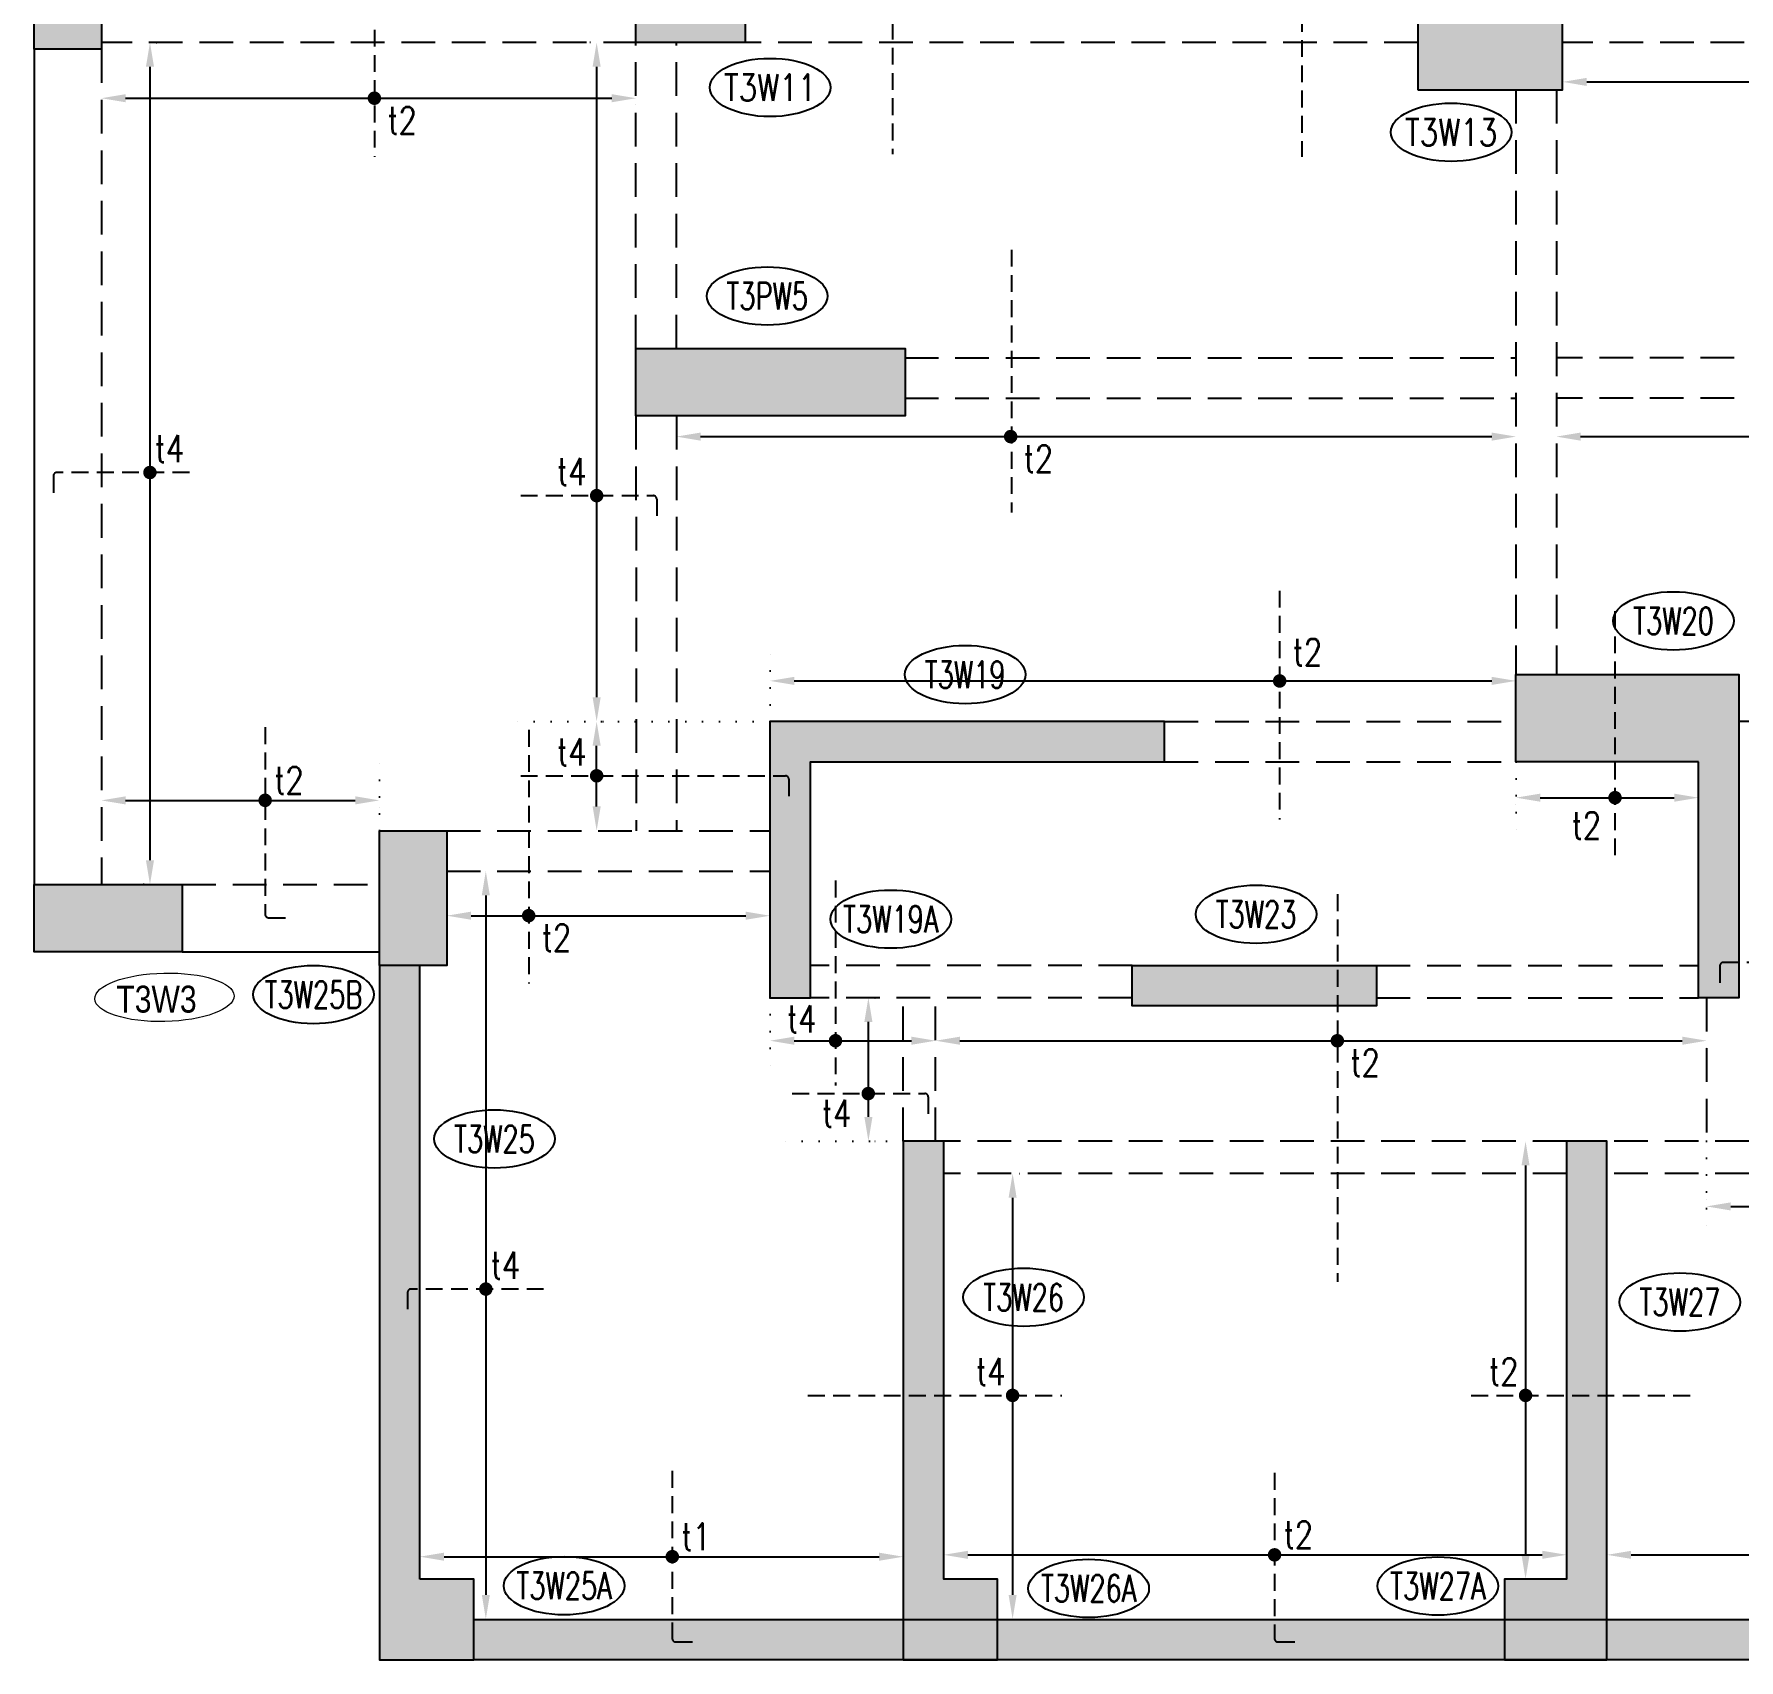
# Model space of a CAD drawing. Header units: millimetres. Extents: x 3096197 to 3311540, y 922944 to 989976.
# Drawn here: x 3110876 to 3123536, y 960482 to 972550 of the extents above; entities that cross this region are included whole.
import ezdxf
from ezdxf.enums import TextEntityAlignment as Align

# ---------------------------------------------------------------- set-up
doc = ezdxf.new("R2010")
doc.units = ezdxf.units.MM
doc.header["$LTSCALE"] = 100
doc.header["$MEASUREMENT"] = 0
doc.linetypes.add('DOT', pattern=[0.25, 0, -0.25])
doc.linetypes.add('HIDDEN', pattern=[0.375, 0.25, -0.125])
doc.layers.add('A-WALL-IDEN', color=211, linetype='Continuous', lineweight=15)
doc.layers.add('RET. WALL HATCH', color=40, linetype='Continuous', lineweight=15)
for name, color, linetype in [('bar text', 3, 'Continuous'), ('BEAM', 3, 'Continuous'), ('COL', 6, 'Continuous'), ('col solid', 20, 'Continuous'), ('COL-NO TOWR-T3', 8, 'Continuous'), ('DONUT', 9, 'Continuous'), ('DOTED LINE', 7, 'Continuous'), ('POD BEAM', 3, 'Continuous'), ('PODIUM COL', 6, 'Continuous'), ('PODIUM COL SOLID', 20, 'Continuous'), ('REINF-RENGE', 9, 'Continuous'), ('RET. WALL', 6, 'Continuous'), ('TOP REINF.-Y DIR', 1, 'HIDDEN')]:
    doc.layers.add(name, color=color, linetype=linetype)
doc.styles.add('ARIAL', font='arial.ttf', dxfattribs={"width": 0.8})
doc.styles.add('romance', font='romans.shx')
doc.styles.add('ROMANS', font='romans.shx', dxfattribs={"width": 0.8})
doc.styles.add('RS', font='romans.shx', dxfattribs={"width": 0.8})
doc.dimstyles.new('100T', dxfattribs={"dimtxt": 200, "dimasz": 180, "dimexe": 50, "dimexo": 50, "dimgap": 75, "dimtad": 1, "dimdec": 0, "dimzin": 0, "dimdsep": 46, "dimtxsty": 'romance', "dimcen": 0.09, "dimdle": 150, "dimclrd": 11, "dimclre": 11, "dimclrt": 2, "dimadec": 0, "dimazin": 0, "dimtfac": 1, "dimtdec": 0, "dimtofl": 0, "dimtmove": 0, "dimatfit": 3, "dimfxl": 1, "dimtolj": 1, "dimtzin": 0, "dimarcsym": 0})

# ---------------------------------------------------------------- blocks, each defined once
blk = doc.blocks.new('T3 TUMMY BASE')
at = {"layer": 'col solid'}
h = blk.add_hatch(color=8, dxfattribs=at)
h.dxf.hatch_style = 1
h.paths.add_polyline_path([(3116156, 972487), (3115346, 972487), (3115346, 974812), (3115846, 974812), (3115846, 972987), (3116156, 972987)])
h = blk.add_hatch(color=8, dxfattribs=at)
h.dxf.hatch_style = 1
h.paths.add_polyline_path([(3121151, 972137), (3122226, 972137), (3122226, 974212), (3121726, 974212), (3121726, 972787), (3121151, 972787)])
h = blk.add_hatch(color=8, dxfattribs=at)
h.dxf.hatch_style = 1
h.paths.add_polyline_path([(3110876, 973437), (3111376, 973437), (3111376, 972437), (3110876, 972437)])
h = blk.add_hatch(color=8, dxfattribs=at)
h.dxf.hatch_style = 1
h.paths.add_polyline_path([(3123236, 967147), (3121881, 967147), (3121881, 967797), (3123536, 967797), (3123536, 965397), (3123236, 965397)])
h = blk.add_hatch(color=8, dxfattribs=at)
h.dxf.hatch_style = 1
h.paths.add_polyline_path([(3119271, 967447), (3116341, 967447), (3116341, 965397), (3116641, 965397), (3116641, 967147), (3119271, 967147)])
h = blk.add_hatch(color=8, dxfattribs=at)
h.dxf.hatch_style = 1
h.paths.add_polyline_path([(3113941, 966637), (3113941, 965637), (3113441, 965637), (3113441, 966637)])
h = blk.add_hatch(color=8, dxfattribs=at)
h.dxf.hatch_style = 1
h.paths.add_polyline_path([(3111977, 965737), (3110876, 965737), (3110876, 966237), (3111977, 966237)])
h = blk.add_hatch(color=8, dxfattribs=at)
h.dxf.hatch_style = 1
h.paths.add_polyline_path([(3113741, 961082), (3113741, 965637), (3113441, 965637), (3113441, 960482), (3114141, 960482), (3114141, 961082)])
h = blk.add_hatch(color=8, dxfattribs=at)
h.dxf.hatch_style = 1
h.paths.add_polyline_path([(3120846, 965637), (3120846, 965337), (3119031, 965337), (3119031, 965637)])
h = blk.add_hatch(color=8, dxfattribs=at)
h.dxf.hatch_style = 1
h.paths.add_polyline_path([(3117631, 964332), (3117331, 964332), (3117331, 960482), (3118031, 960482), (3118031, 961082), (3117631, 961082)])
h = blk.add_hatch(color=8, dxfattribs=at)
h.dxf.hatch_style = 1
h.paths.add_polyline_path([(3122256, 964332), (3122256, 961082), (3121796, 961082), (3121796, 960482), (3122556, 960482), (3122556, 964332)])
at = {"layer": 'PODIUM COL SOLID'}
h = blk.add_hatch(color=8, dxfattribs=at)
h.dxf.hatch_style = 1
h.paths.add_polyline_path([(3115346, 970216), (3117346, 970216), (3117346, 969716), (3115346, 969716)])
at = {"layer": 'RET. WALL HATCH'}
h = blk.add_hatch(color=8, dxfattribs=at)
h.dxf.hatch_style = 1
h.paths.add_polyline_path([(3114141, 960482), (3148721, 960482), (3148721, 960782), (3133156, 960782), (3133156, 961087), (3129706, 961087), (3129706, 960782), (3114141, 960782)])
at = {"layer": 'BEAM', "color": 8, "linetype": 'HIDDEN', "ltscale": 10}
for p, q in [((3121151, 972487, 0), (3116156, 972487, 0)), ((3127326, 972487), (3122226, 972487, 0)), ((3124251, 970147), (3122181, 970147, 0)), ((3124251, 969847), (3122181, 969847, 0)), ((3119271, 967447, 0), (3121881, 967447, 0)), ((3128926, 967447), (3123536, 967447, 0)), ((3119271, 967147, 0), (3121881, 967147, 0)), ((3119031, 965637, 0), (3116641, 965637, 0)), ((3120846, 965637, 0), (3123236, 965637, 0)), ((3119031, 965397, 0), (3116641, 965397, 0)), ((3117331, 964332, 0), (3117331, 965397, 0)), ((3117571, 964332, 0), (3117571, 965397, 0)), ((3120846, 965397, 0), (3123236, 965397, 0)), ((3123296, 965397, 0), (3123296, 964332, 0)), ((3122256, 964332, 0), (3117631, 964332)), ((3125486, 964332, 0), (3122556, 964332)), ((3122256, 964092, 0), (3117631, 964092, 0)), ((3125486, 964092, 0), (3122556, 964092, 0))]:
    blk.add_line(p, q, dxfattribs=at)
at = {"layer": 'COL', "color": 8}
for points in [[(3116156, 972487), (3115346, 972487), (3115346, 974812), (3115846, 974812), (3115846, 972987), (3116156, 972987)], [(3121151, 972137), (3122226, 972137), (3122226, 974212), (3121726, 974212), (3121726, 972787), (3121151, 972787)], [(3110876, 973437), (3111376, 973437), (3111376, 972437), (3110876, 972437)], [(3123236, 967147), (3121881, 967147), (3121881, 967797), (3123536, 967797), (3123536, 965397), (3123236, 965397)], [(3119271, 967447), (3116341, 967447), (3116341, 965397), (3116641, 965397), (3116641, 967147), (3119271, 967147)], [(3113941, 966637), (3113941, 965637), (3113441, 965637), (3113441, 966637)], [(3111977, 965737), (3110876, 965737), (3110876, 966237), (3111977, 966237)], [(3113741, 961082), (3113741, 965637), (3113441, 965637), (3113441, 960482), (3114141, 960482), (3114141, 961082)], [(3120846, 965637), (3120846, 965337), (3119031, 965337), (3119031, 965637)], [(3117631, 964332), (3117331, 964332), (3117331, 960482), (3118031, 960482), (3118031, 961082), (3117631, 961082)]]:
    blk.add_lwpolyline(points, close=True, dxfattribs=at)
blk.add_lwpolyline([(3122256, 964332), (3122256, 961082), (3121796, 961082), (3121796, 960482), (3122556, 960482), (3122556, 964332), (3122256, 964332)], dxfattribs=at)
at = {"layer": 'POD BEAM', "color": 8}
for p, q in [((3110876, 972437), (3110876, 966237)), ((3111977, 965737), (3113444, 965737))]:
    blk.add_line(p, q, dxfattribs=at)
at = {"layer": 'POD BEAM', "color": 8, "linetype": 'HIDDEN', "ltscale": 10}
for p, q in [((3111376, 972437), (3111376, 966237)), ((3115354, 972488), (3111378, 972488)), ((3115346, 970216), (3115346, 972488)), ((3115646, 970216), (3115646, 972488)), ((3121881, 972137, 0), (3121881, 967795, 0)), ((3122181, 972137, 0), (3122181, 967795, 0)), ((3117342, 970147, 0), (3121881, 970147, 0)), ((3117342, 969847, 0), (3121881, 969847, 0)), ((3115346, 969716), (3115347, 966637, 0)), ((3115646, 969716), (3115647, 966637, 0)), ((3113941, 966637), (3116341, 966637)), ((3113941, 966337), (3116341, 966337)), ((3111977, 966237), (3113444, 966237))]:
    blk.add_line(p, q, dxfattribs=at)
at = {"layer": 'PODIUM COL', "color": 8}
blk.add_lwpolyline([(3115346, 970216), (3117346, 970216), (3117346, 969716), (3115346, 969716)], close=True, dxfattribs=at)
at = {"layer": 'RET. WALL', "color": 8}
blk.add_lwpolyline([(3114141, 960782), (3129706, 960782), (3129706, 961087), (3133156, 961087), (3133156, 960782), (3148721, 960782), (3148721, 960482), (3114141, 960482)], dxfattribs=at)
blk = doc.blocks.new('*D2673')
at = {"layer": 'Defpoints', "color": 0, "ltscale": 15, "transparency": 16777216}
for p in [(3111376, 972074), (3115346, 972074), (3115346, 972074)]:
    blk.add_point(p, dxfattribs=at)
at = {"layer": 'REINF-RENGE', "color": 9, "lineweight": -2, "ltscale": 15, "transparency": 16777216}
for p, q in [((3111556, 972074), (3115166, 972074)), ((3111376, 972024), (3111376, 972024)), ((3115346, 972024), (3115346, 972024))]:
    blk.add_line(p, q, dxfattribs=at)
at = {"layer": 'REINF-RENGE', "color": 9, "ltscale": 15, "transparency": 16777216}
for points in [[(3111556, 972104), (3111556, 972044), (3111376, 972074)], [(3115166, 972104), (3115166, 972044), (3115346, 972074)]]:
    blk.add_solid(points, dxfattribs=at)
blk = doc.blocks.new('*D2674')
at = {"layer": 'Defpoints', "color": 0, "ltscale": 15, "transparency": 16777216}
for p in [(3115646, 969562), (3121881, 969562), (3121881, 969562)]:
    blk.add_point(p, dxfattribs=at)
at = {"layer": 'REINF-RENGE', "color": 9, "lineweight": -2, "ltscale": 15, "transparency": 16777216}
for p, q in [((3115646, 969612), (3115646, 969612)), ((3115826, 969562), (3121701, 969562)), ((3121881, 969512), (3121881, 969512))]:
    blk.add_line(p, q, dxfattribs=at)
at = {"layer": 'REINF-RENGE', "color": 9, "ltscale": 15, "transparency": 16777216}
for points in [[(3115826, 969592), (3115826, 969532), (3115646, 969562)], [(3121701, 969592), (3121701, 969532), (3121881, 969562)]]:
    blk.add_solid(points, dxfattribs=at)
blk = doc.blocks.new('*D2675')
at = {"layer": 'Defpoints', "color": 0, "ltscale": 15, "transparency": 16777216}
for p in [(3122227, 972195), (3127326, 972195), (3127326, 972195)]:
    blk.add_point(p, dxfattribs=at)
at = {"layer": 'REINF-RENGE', "color": 9, "lineweight": -2, "ltscale": 15, "transparency": 16777216}
for p, q in [((3122407, 972195), (3127146, 972195)), ((3127326, 972145), (3127326, 972145))]:
    blk.add_line(p, q, dxfattribs=at)
at = {"layer": 'REINF-RENGE', "color": 9, "ltscale": 15, "transparency": 16777216}
for points in [[(3122407, 972225), (3122407, 972165), (3122227, 972195)], [(3127146, 972225), (3127146, 972165), (3127326, 972195)]]:
    blk.add_solid(points, dxfattribs=at)
blk = doc.blocks.new('*D2676')
at = {"layer": 'Defpoints', "color": 0, "ltscale": 15, "transparency": 16777216}
for p in [(3122181, 969562), (3127326, 969562), (3127326, 969562)]:
    blk.add_point(p, dxfattribs=at)
at = {"layer": 'REINF-RENGE', "color": 9, "lineweight": -2, "ltscale": 15, "transparency": 16777216}
blk.add_line((3122361, 969562), (3127146, 969562), dxfattribs=at)
at = {"layer": 'REINF-RENGE', "color": 9, "ltscale": 15, "transparency": 16777216}
for points in [[(3122361, 969592), (3122361, 969532), (3122181, 969562)], [(3127146, 969592), (3127146, 969532), (3127326, 969562)]]:
    blk.add_solid(points, dxfattribs=at)
blk = doc.blocks.new('*D2679')
at = {"layer": 'Defpoints', "color": 0, "ltscale": 15, "transparency": 16777216}
for p in [(3111733, 972488, 0), (3111737, 966237), (3111743, 966237, 0)]:
    blk.add_point(p, dxfattribs=at)
at = {"layer": 'REINF-RENGE', "color": 9, "lineweight": -2, "ltscale": 15, "transparency": 16777216}
for p, q in [((3111783, 972488), (3111787, 972488)), ((3111737, 972308), (3111737, 966417)), ((3111693, 966237), (3111687, 966237))]:
    blk.add_line(p, q, dxfattribs=at)
at = {"layer": 'REINF-RENGE', "color": 9, "ltscale": 15, "transparency": 16777216}
for points in [[(3111707, 972308), (3111767, 972308), (3111737, 972488)], [(3111707, 966417), (3111767, 966417), (3111737, 966237)]]:
    blk.add_solid(points, dxfattribs=at)
blk = doc.blocks.new('*D2680')
at = {"layer": 'Defpoints', "color": 0, "ltscale": 15, "transparency": 16777216}
for p in [(3115058, 972488, 0), (3115049, 967447, 0), (3115054, 967447)]:
    blk.add_point(p, dxfattribs=at)
at = {"layer": 'REINF-RENGE', "color": 9, "lineweight": -2, "ltscale": 15, "transparency": 16777216}
for p, q in [((3115008, 972488), (3115004, 972488)), ((3115054, 972308), (3115054, 967627)), ((3115099, 967447), (3115104, 967447))]:
    blk.add_line(p, q, dxfattribs=at)
at = {"layer": 'REINF-RENGE', "color": 9, "ltscale": 15, "transparency": 16777216}
for points in [[(3115024, 972308), (3115084, 972308), (3115054, 972488)], [(3115024, 967627), (3115084, 967627), (3115054, 967447)]]:
    blk.add_solid(points, dxfattribs=at)
blk = doc.blocks.new('*D2681')
at = {"layer": 'Defpoints', "color": 0, "ltscale": 15, "transparency": 16777216}
for p in [(3111376, 966862), (3113441, 966862), (3113441, 966862)]:
    blk.add_point(p, dxfattribs=at)
at = {"layer": 'REINF-RENGE', "color": 9, "lineweight": -2, "ltscale": 15, "transparency": 16777216}
for p, q in [((3111556, 966862), (3113261, 966862)), ((3111376, 966812), (3111376, 966812)), ((3113441, 966812), (3113441, 966812))]:
    blk.add_line(p, q, dxfattribs=at)
at = {"layer": 'REINF-RENGE', "color": 9, "ltscale": 15, "transparency": 16777216}
for points in [[(3111556, 966892), (3111556, 966832), (3111376, 966862)], [(3113261, 966892), (3113261, 966832), (3113441, 966862)]]:
    blk.add_solid(points, dxfattribs=at)
blk = doc.blocks.new('*D2682')
at = {"layer": 'Defpoints', "color": 0, "ltscale": 15, "transparency": 16777216}
for p in [(3113941, 966006), (3116341, 966006), (3116341, 966006)]:
    blk.add_point(p, dxfattribs=at)
at = {"layer": 'REINF-RENGE', "color": 9, "lineweight": -2, "ltscale": 15, "transparency": 16777216}
blk.add_line((3114121, 966006), (3116161, 966006), dxfattribs=at)
at = {"layer": 'REINF-RENGE', "color": 9, "ltscale": 15, "transparency": 16777216}
for points in [[(3114121, 966036), (3114121, 965976), (3113941, 966006)], [(3116161, 966036), (3116161, 965976), (3116341, 966006)]]:
    blk.add_solid(points, dxfattribs=at)
blk = doc.blocks.new('*D2683')
at = {"layer": 'Defpoints', "color": 0, "ltscale": 15, "transparency": 16777216}
for p in [(3114232, 966337, 0), (3114231, 960785, 0), (3114231, 960785)]:
    blk.add_point(p, dxfattribs=at)
at = {"layer": 'REINF-RENGE', "color": 9, "lineweight": -2, "ltscale": 15, "transparency": 16777216}
for p, q in [((3114182, 966337), (3114181, 966337)), ((3114231, 966157), (3114231, 960965))]:
    blk.add_line(p, q, dxfattribs=at)
at = {"layer": 'REINF-RENGE', "color": 9, "ltscale": 15, "transparency": 16777216}
for points in [[(3114201, 966157), (3114261, 966157), (3114231, 966337)], [(3114201, 960965), (3114261, 960965), (3114231, 960785)]]:
    blk.add_solid(points, dxfattribs=at)
blk = doc.blocks.new('*D2684')
at = {"layer": 'Defpoints', "color": 0, "ltscale": 15, "transparency": 16777216}
for p in [(3118142, 964092, 0), (3118143, 960785, 0), (3118143, 960785)]:
    blk.add_point(p, dxfattribs=at)
at = {"layer": 'REINF-RENGE', "color": 9, "lineweight": -2, "ltscale": 15, "transparency": 16777216}
for p, q in [((3118192, 964092), (3118193, 964092)), ((3118143, 963912), (3118143, 960965)), ((3118193, 960785), (3118193, 960785))]:
    blk.add_line(p, q, dxfattribs=at)
at = {"layer": 'REINF-RENGE', "color": 9, "ltscale": 15, "transparency": 16777216}
for points in [[(3118113, 963912), (3118173, 963912), (3118143, 964092)], [(3118113, 960965), (3118173, 960965), (3118143, 960785)]]:
    blk.add_solid(points, dxfattribs=at)
blk = doc.blocks.new('*D2685')
at = {"layer": 'Defpoints', "color": 0, "ltscale": 15, "transparency": 16777216}
for p in [(3113741, 961248), (3117331, 961248), (3117331, 961248)]:
    blk.add_point(p, dxfattribs=at)
at = {"layer": 'REINF-RENGE', "color": 9, "lineweight": -2, "ltscale": 15, "transparency": 16777216}
for p, q in [((3113921, 961248), (3117151, 961248)), ((3117331, 961198), (3117331, 961198))]:
    blk.add_line(p, q, dxfattribs=at)
at = {"layer": 'REINF-RENGE', "color": 9, "ltscale": 15, "transparency": 16777216}
for points in [[(3113921, 961278), (3113921, 961218), (3113741, 961248)], [(3117151, 961278), (3117151, 961218), (3117331, 961248)]]:
    blk.add_solid(points, dxfattribs=at)
blk = doc.blocks.new('*D2686')
at = {"layer": 'Defpoints', "color": 0, "ltscale": 15, "transparency": 16777216}
for p in [(3117631, 961262), (3122256, 961262), (3122256, 961262)]:
    blk.add_point(p, dxfattribs=at)
at = {"layer": 'REINF-RENGE', "color": 9, "lineweight": -2, "ltscale": 15, "transparency": 16777216}
for p, q in [((3117811, 961262), (3122076, 961262)), ((3122256, 961212), (3122256, 961212))]:
    blk.add_line(p, q, dxfattribs=at)
at = {"layer": 'REINF-RENGE', "color": 9, "ltscale": 15, "transparency": 16777216}
for points in [[(3117811, 961292), (3117811, 961232), (3117631, 961262)], [(3122076, 961292), (3122076, 961232), (3122256, 961262)]]:
    blk.add_solid(points, dxfattribs=at)
blk = doc.blocks.new('*D2687')
at = {"layer": 'Defpoints', "color": 0, "ltscale": 15, "transparency": 16777216}
for p in [(3121952, 964332, 0), (3121952, 961082), (3121952, 961082)]:
    blk.add_point(p, dxfattribs=at)
at = {"layer": 'REINF-RENGE', "color": 9, "lineweight": -2, "ltscale": 15, "transparency": 16777216}
for p, q in [((3122002, 964332), (3122002, 964332)), ((3121952, 964152), (3121952, 961262))]:
    blk.add_line(p, q, dxfattribs=at)
at = {"layer": 'REINF-RENGE', "color": 9, "ltscale": 15, "transparency": 16777216}
for points in [[(3121922, 964152), (3121982, 964152), (3121952, 964332)], [(3121922, 961262), (3121982, 961262), (3121952, 961082)]]:
    blk.add_solid(points, dxfattribs=at)
blk = doc.blocks.new('*D2688')
at = {"layer": 'Defpoints', "color": 0, "ltscale": 15, "transparency": 16777216}
for p in [(3116341, 965078), (3117571, 965078), (3117571, 965078)]:
    blk.add_point(p, dxfattribs=at)
at = {"layer": 'REINF-RENGE', "color": 9, "lineweight": -2, "ltscale": 15, "transparency": 16777216}
for p, q in [((3116521, 965078), (3117391, 965078)), ((3117571, 965128), (3117571, 965128))]:
    blk.add_line(p, q, dxfattribs=at)
at = {"layer": 'REINF-RENGE', "color": 9, "ltscale": 15, "transparency": 16777216}
for points in [[(3116521, 965108), (3116521, 965048), (3116341, 965078)], [(3117391, 965108), (3117391, 965048), (3117571, 965078)]]:
    blk.add_solid(points, dxfattribs=at)
blk = doc.blocks.new('*D2689')
at = {"layer": 'Defpoints', "color": 0, "ltscale": 15, "transparency": 16777216}
for p in [(3117571, 965078), (3123296, 965078), (3123296, 965078)]:
    blk.add_point(p, dxfattribs=at)
at = {"layer": 'REINF-RENGE', "color": 9, "lineweight": -2, "ltscale": 15, "transparency": 16777216}
for p, q in [((3117571, 965128), (3117571, 965128)), ((3117751, 965078), (3123116, 965078)), ((3123296, 965028), (3123296, 965028))]:
    blk.add_line(p, q, dxfattribs=at)
at = {"layer": 'REINF-RENGE', "color": 9, "ltscale": 15, "transparency": 16777216}
for points in [[(3117751, 965108), (3117751, 965048), (3117571, 965078)], [(3123116, 965108), (3123116, 965048), (3123296, 965078)]]:
    blk.add_solid(points, dxfattribs=at)
blk = doc.blocks.new('*D2690')
at = {"layer": 'Defpoints', "color": 0, "ltscale": 15, "transparency": 16777216}
for p in [(3116341, 967749), (3121881, 967749), (3121881, 967749)]:
    blk.add_point(p, dxfattribs=at)
at = {"layer": 'REINF-RENGE', "color": 9, "lineweight": -2, "ltscale": 15, "transparency": 16777216}
blk.add_line((3116521, 967749), (3121701, 967749), dxfattribs=at)
at = {"layer": 'REINF-RENGE', "color": 9, "ltscale": 15, "transparency": 16777216}
for points in [[(3116521, 967779), (3116521, 967719), (3116341, 967749)], [(3121701, 967779), (3121701, 967719), (3121881, 967749)]]:
    blk.add_solid(points, dxfattribs=at)
blk = doc.blocks.new('*D2691')
at = {"layer": 'Defpoints', "color": 0, "ltscale": 15, "transparency": 16777216}
for p in [(3121881, 966882), (3123236, 966882), (3123236, 966882)]:
    blk.add_point(p, dxfattribs=at)
at = {"layer": 'REINF-RENGE', "color": 9, "lineweight": -2, "ltscale": 15, "transparency": 16777216}
for p, q in [((3122061, 966882), (3123056, 966882)), ((3121881, 966832), (3121881, 966832)), ((3123236, 966832), (3123236, 966832))]:
    blk.add_line(p, q, dxfattribs=at)
at = {"layer": 'REINF-RENGE', "color": 9, "ltscale": 15, "transparency": 16777216}
for points in [[(3122061, 966912), (3122061, 966852), (3121881, 966882)], [(3123056, 966912), (3123056, 966852), (3123236, 966882)]]:
    blk.add_solid(points, dxfattribs=at)
blk = doc.blocks.new('*D2720')
at = {"layer": 'Defpoints', "color": 0, "ltscale": 15, "transparency": 16777216}
for p in [(3123296, 963848), (3125486, 963848), (3125486, 963848)]:
    blk.add_point(p, dxfattribs=at)
at = {"layer": 'REINF-RENGE', "color": 9, "lineweight": -2, "ltscale": 15, "transparency": 16777216}
for p, q in [((3123296, 963898), (3123296, 963898)), ((3123476, 963848), (3125306, 963848)), ((3125486, 963898), (3125486, 963898))]:
    blk.add_line(p, q, dxfattribs=at)
at = {"layer": 'REINF-RENGE', "color": 9, "ltscale": 15, "transparency": 16777216}
for points in [[(3123476, 963878), (3123476, 963818), (3123296, 963848)], [(3125306, 963878), (3125306, 963818), (3125486, 963848)]]:
    blk.add_solid(points, dxfattribs=at)
blk = doc.blocks.new('*D2723')
at = {"layer": 'Defpoints', "color": 0, "ltscale": 15, "transparency": 16777216}
for p in [(3122556, 961262), (3125486, 961262), (3125486, 961262)]:
    blk.add_point(p, dxfattribs=at)
at = {"layer": 'REINF-RENGE', "color": 9, "lineweight": -2, "ltscale": 15, "transparency": 16777216}
for p, q in [((3122736, 961262), (3125306, 961262)), ((3125486, 961212), (3125486, 961212))]:
    blk.add_line(p, q, dxfattribs=at)
at = {"layer": 'REINF-RENGE', "color": 9, "ltscale": 15, "transparency": 16777216}
for points in [[(3122736, 961292), (3122736, 961232), (3122556, 961262)], [(3125306, 961292), (3125306, 961232), (3125486, 961262)]]:
    blk.add_solid(points, dxfattribs=at)
blk = doc.blocks.new('A$C08c7907b')
at = {"layer": 'COL-NO TOWR-T3', "color": 8}
blk.add_ellipse((-503, 194, 0), major_axis=(448, 0), ratio=0.482829, dxfattribs=at)
at = {"layer": 'COL-NO TOWR-T3', "color": 3, "style": 'ROMANS', "width": 0.8}
blk.add_attdef('12345', text='', height=200, dxfattribs=at).set_placement((-503, 194, 0), align=Align.MIDDLE_CENTER)
blk = doc.blocks.new('*D2790')
at = {"layer": 'Defpoints', "color": 0, "ltscale": 15, "transparency": 16777216}
for p in [(3115049, 967447, 0), (3115054, 967447), (3115050, 966637, 0)]:
    blk.add_point(p, dxfattribs=at)
at = {"layer": 'REINF-RENGE', "color": 9, "lineweight": -2, "ltscale": 15, "transparency": 16777216}
for p, q in [((3115099, 967447), (3115104, 967447)), ((3115054, 966817), (3115054, 967267)), ((3115100, 966637), (3115104, 966637))]:
    blk.add_line(p, q, dxfattribs=at)
at = {"layer": 'REINF-RENGE', "color": 9, "ltscale": 15, "transparency": 16777216}
for points in [[(3115024, 967267), (3115084, 967267), (3115054, 967447)], [(3115024, 966817), (3115084, 966817), (3115054, 966637)]]:
    blk.add_solid(points, dxfattribs=at)
blk = doc.blocks.new('*D2791')
at = {"layer": 'Defpoints', "color": 0, "ltscale": 15, "transparency": 16777216}
for p in [(3117071, 965397, 0), (3117072, 965397), (3117071, 964332, 0)]:
    blk.add_point(p, dxfattribs=at)
at = {"layer": 'REINF-RENGE', "color": 9, "lineweight": -2, "ltscale": 15, "transparency": 16777216}
for p, q in [((3117121, 965397), (3117122, 965397)), ((3117072, 964512), (3117072, 965217)), ((3117121, 964332), (3117122, 964332))]:
    blk.add_line(p, q, dxfattribs=at)
at = {"layer": 'REINF-RENGE', "color": 9, "ltscale": 15, "transparency": 16777216}
for points in [[(3117042, 965217), (3117102, 965217), (3117072, 965397)], [(3117042, 964512), (3117102, 964512), (3117072, 964332)]]:
    blk.add_solid(points, dxfattribs=at)

msp = doc.modelspace()

# ---------------------------------------------------------------- linework, layer by layer
at = {"layer": 'A-WALL-IDEN', "color": 8, "lineweight": 5}
msp.add_ellipse((3111843.9, 965400.4), major_axis=(-517.2, -11.5), ratio=0.3478211, dxfattribs=at)
at = {"layer": 'DONUT', "const_width": 50}
for points, elevation in [([(3113403.4, 972099, -1), (3113403.4, 972049, -1)], -0.5), ([(3118128.3, 969587.3, -1), (3118128.3, 969537.3, -1)], -0.2), ([(3111761.7, 969295.7, -1), (3111711.7, 969295.7, -1)], -0.5), ([(3115029.1, 969124, 1), (3115079.1, 969124, 1)], -0.5), ([(3120126, 967773.5, -1), (3120126, 967723.5, -1)], -0.5), ([(3115029.1, 967044.4, 1), (3115079.1, 967044.4, 1)], -0.5), ([(3112592.3, 966887.3, -1), (3112592.3, 966837.3, -1)], -0.5), ([(3122616.4, 966856.8, 1), (3122616.4, 966906.8, 1)], 0.7), ([(3114549.5, 966031.5, -1), (3114549.5, 965981.5, -1)], 0), ([(3116827.7, 965102.8, -1), (3116827.7, 965052.8, -1)], -0.5), ([(3120554.4, 965102.8, -1), (3120554.4, 965052.8, -1)], -0.5), ([(3117046, 964685.6, 1), (3117096, 964685.6, 1)], -0.5), ([(3114256.2, 963234.6, -1), (3114206.2, 963234.6, -1)], -1.5), ([(3118117.7, 962445.4, 1), (3118167.7, 962445.4, 1)], -1.5), ([(3121927.2, 962445.4, 1), (3121977.2, 962445.4, 1)], -1.5), ([(3115615.7, 961273.4, -1), (3115615.7, 961223.4, -1)], -0.8), ([(3120088.1, 961286.7, -1), (3120088.1, 961236.7, -1)], -0.8)]:
    msp.add_lwpolyline(points, format="xyb", close=True, dxfattribs=dict(at, elevation=elevation))
at = {"layer": 'DOTED LINE', "linetype": 'DOT', "ltscale": 5}
for p, q in [((3116341.3, 967447.2), (3116341.3, 968012.1)), ((3116341.3, 967447.2), (3114347, 967447.2)), ((3113441.3, 966637.2), (3113441.3, 967233.2)), ((3121881.3, 967147.2), (3121881.3, 966618.2)), ((3116341.4, 965397.2), (3116341.4, 964846.7)), ((3117331.3, 964332.1), (3116433.2, 964332.1)), ((3123296.3, 964332.2, 0.3), (3123296.3, 963678.6, 0.3))]:
    msp.add_line(p, q, dxfattribs=at)
at = {"layer": 'TOP REINF.-Y DIR', "ltscale": 5}
for points, elevation in [([(3120291.5, 976255.2), (3120291.5, 971639.9)], -0.5), ([(3117250.1, 974885.7), (3117250.1, 971657.5)], 0.2), ([(3113403.4, 973519.6), (3113403.4, 971638.1)], -0.5), ([(3118134.3, 970948.8), (3118134.3, 968998.1)], -0.4), ([(3120126, 968418.1), (3120126, 966718.9)], -0.5), ([(3122616.4, 966454.5), (3122616.4, 968287.2)], 2.1), ([(3114549.5, 967385.2), (3114549.5, 965503.7)], 0), ([(3116827.7, 966267.1), (3116827.7, 964745.1)], 0), ([(3120554.4, 966165.7), (3120554.4, 963288.4)], -0.5), ([(3116623.4, 962445.4), (3118509.4, 962445.4)], -1.5), ([(3121548.4, 962445.4), (3123191.7, 962445.4)], -1.5)]:
    msp.add_lwpolyline(points, dxfattribs=dict(at, elevation=elevation))
for points, elevation in [([(3112030.2, 969295.7), (3111044.9, 969295.7, 0.4142136), (3111019.9, 969270.7), (3111019.9, 969145.7)], -0.5), ([(3114489.8, 969124), (3115475, 969124, -0.4142136), (3115500, 969099), (3115500, 968974)], -0.5), ([(3112592.3, 967404.2), (3112592.3, 966016, 0.4142136), (3112617.3, 965991), (3112742.3, 965991)], -0.5), ([(3114489.8, 967044.4), (3116456.6, 967044.4, -0.4142136), (3116481.6, 967019.4), (3116481.6, 966894.4)], -0.5), ([(3124283.6, 965658.9), (3123419.9, 965658.9, 0.4142136), (3123394.9, 965633.9), (3123394.9, 965508.9)], -0.5), ([(3116506.7, 964685.6), (3117492, 964685.6, -0.4142136), (3117517, 964660.6), (3117517, 964535.6)], -0.5), ([(3114660.2, 963234.6), (3113674.9, 963234.6, 0.4142136), (3113649.9, 963209.6), (3113649.9, 963084.6)], -1.5), ([(3115615.7, 961884.8), (3115615.7, 960640.4, 0.4142136), (3115640.7, 960615.4), (3115765.7, 960615.4)], -0.8), ([(3120088.1, 961869.9), (3120088.1, 960640.4, 0.4142136), (3120113.1, 960615.4), (3120238.1, 960615.4)], -0.8)]:
    msp.add_lwpolyline(points, format="xyb", dxfattribs=dict(at, elevation=elevation))

# ---------------------------------------------------------------- block references
msp.add_blockref('T3 TUMMY BASE', (0, 0))
at = {"layer": 'COL-NO TOWR-T3'}
for p, values in [((3116845.1, 971959.6, 0), {'12345': 'T3W11'}), ((3121902.4, 971627, 0), {'12345': 'T3W13'})]:
    msp.add_blockref('A$C08c7907b', p, dxfattribs=at).add_auto_attribs(values)
ref = msp.add_blockref('A$C08c7907b', (3116823.6, 970411.8, 0), dxfattribs=at)
ref.add_attrib('12345', 'T3PW5', dxfattribs={"color": 3, "height": 200, "style": 'ROMANS', "width": 0.7}).set_placement((3116320.5, 970605.6), align=Align.MIDDLE_CENTER)
ref = msp.add_blockref('A$C08c7907b', (3123553.5, 968000.4, 0), dxfattribs=at)
ref.add_attrib('12345', 'T3W20', dxfattribs={"color": 3, "height": 200, "style": 'ROMANS', "width": 0.7}).set_placement((3123050.4, 968194.3), align=Align.MIDDLE_CENTER)
ref = msp.add_blockref('A$C08c7907b', (3118293.6, 967602, 0), dxfattribs=at)
ref.add_attrib('12345', 'T3W19', dxfattribs={"color": 3, "height": 200, "style": 'ROMANS', "width": 0.7}).set_placement((3117790.5, 967795.9), align=Align.MIDDLE_CENTER)
ref = msp.add_blockref('A$C08c7907b', (3120453.5, 965822.8, 0), dxfattribs=at)
ref.add_attrib('12345', 'T3W23', dxfattribs={"color": 3, "height": 200, "style": 'ROMANS', "width": 0.7}).set_placement((3119950.4, 966016.7), align=Align.MIDDLE_CENTER)
ref = msp.add_blockref('A$C08c7907b', (3117741.2, 965786.4, 0), dxfattribs=at)
ref.add_attrib('12345', 'T3W19A', dxfattribs={"color": 3, "height": 200, "style": 'ROMANS', "width": 0.7}).set_placement((3117238, 965980.3), align=Align.MIDDLE_CENTER)
ref = msp.add_blockref('A$C08c7907b', (3113454, 965226.2, 0), dxfattribs=at)
ref.add_attrib('12345', 'T3W25B', dxfattribs={"color": 3, "height": 200, "style": 'ROMANS', "width": 0.7}).set_placement((3112950.8, 965420.1), align=Align.MIDDLE_CENTER)
ref = msp.add_blockref('A$C08c7907b', (3114798, 964155, 0), dxfattribs=at)
ref.add_attrib('12345', 'T3W25', dxfattribs={"color": 3, "height": 200, "style": 'ROMANS', "width": 0.7}).set_placement((3114294.9, 964348.9), align=Align.MIDDLE_CENTER)
ref = msp.add_blockref('A$C08c7907b', (3118727.7, 962979.9, 0), dxfattribs=at)
ref.add_attrib('12345', 'T3W26', dxfattribs={"color": 3, "height": 200, "style": 'ROMANS', "width": 0.7}).set_placement((3118224.5, 963173.8), align=Align.MIDDLE_CENTER)
ref = msp.add_blockref('A$C08c7907b', (3123601.1, 962943.9, 0), dxfattribs=at)
ref.add_attrib('12345', 'T3W27', dxfattribs={"color": 3, "height": 200, "style": 'ROMANS', "width": 0.7}).set_placement((3123098, 963137.8), align=Align.MIDDLE_CENTER)
ref = msp.add_blockref('A$C08c7907b', (3115315.1, 960838.3, 0), dxfattribs=at)
ref.add_attrib('12345', 'T3W25A', dxfattribs={"color": 3, "height": 200, "style": 'ROMANS', "width": 0.7}).set_placement((3114812, 961032.2), align=Align.MIDDLE_CENTER)
ref = msp.add_blockref('A$C08c7907b', (3119210.6, 960818.5, 0), dxfattribs=at)
ref.add_attrib('12345', 'T3W26A', dxfattribs={"color": 3, "height": 200, "style": 'ROMANS', "width": 0.7}).set_placement((3118707.4, 961012.4), align=Align.MIDDLE_CENTER)
ref = msp.add_blockref('A$C08c7907b', (3121803.7, 960836.5, 0), dxfattribs=at)
ref.add_attrib('12345', 'T3W27A', dxfattribs={"color": 3, "height": 200, "style": 'ROMANS', "width": 0.7}).set_placement((3121300.6, 961030.4), align=Align.MIDDLE_CENTER)

# ---------------------------------------------------------------- texts
at = {"layer": 'A-WALL-IDEN', "color": 8, "lineweight": 5, "insert": (3111487.4, 965486.8), "char_height": 200, "width": 1122.362, "attachment_point": 1, "style": 'ARIAL'}
msp.add_mtext('T3W3', dxfattribs=at)
at = {"layer": 'bar text', "color": 3, "style": 'RS', "width": 0.8}
for s, p in [('t2', (3113500.1, 971810.3, -0.5)), ('t4', (3111772.3, 969372.6, 0)), ('t2', (3118225.1, 969298.7, -0.2)), ('t4', (3114759.6, 969200.9, 0)), ('t2', (3120222.8, 967862.1, -0.5)), ('t4', (3114759.6, 967121.3, 0)), ('t2', (3112659.4, 966911.4, -0.5)), ('t2', (3122293.9, 966575.5, 0.7)), ('t2', (3114646.2, 965742.8, 0)), ('t4', (3116467.2, 965138.7, -0.5)), ('t2', (3120651.1, 964814.2, -0.5)), ('t4', (3116726.8, 964439.1, 0)), ('t4', (3114266.8, 963311.5, -1)), ('t4', (3117870.9, 962522.3, -1)), ('t2', (3121680.4, 962522.3, -1)), ('t1', (3115682.8, 961297.6, -0.8)), ('t2', (3120155.2, 961310.8, -0.8))]:
    msp.add_text(s, height=200, dxfattribs=at).set_placement(p)

# ---------------------------------------------------------------- dimensions: what is measured, and where the dimension line sits
at = {"layer": 'REINF-RENGE', "ltscale": 15}
for base, p1, p2, angle, picture, middle in [((3111736.7, 966237.1, -1), (3111733.2, 972488.4, -0.5), (3111743.4, 966237.1, -0.5), 90, '*D2679', (3111736.7, 969362.8, -1)), ((3115054.1, 967447.2, -1), (3115058.1, 972488.4, -0.5), (3115048.9, 967447.2, -0.5), 90, '*D2680', (3115054.1, 969967.8, -1)), ((3127326.3, 972194.8), (3122227, 972194.8), (3127326.3, 972194.9), 180, '*D2675', (3124776.7, 972194.8)), ((3115346.3, 972074, -1), (3111376.5, 972074, -1), (3115346.3, 972074, -1), 180, '*D2673', (3113361.4, 972074, -1)), ((3121881.3, 969562.3, -0.7), (3115646.4, 969562.3, -0.7), (3121881.3, 969562.3, -0.7), 180, '*D2674', (3118763.9, 969562.3, -0.7)), ((3127326.3, 969562.3, -0.7), (3122181.3, 969562.3, -0.7), (3127326.3, 969562.3, -0.7), 180, '*D2676', (3124753.8, 969562.3, -0.7)), ((3121881.3, 967748.5, -1), (3116341.3, 967748.5, -1), (3121881.3, 967748.5, -1), 180, '*D2690', (3119111.3, 967748.5, -1)), ((3115054.1, 967447.2, -1), (3115050.4, 966637.2, -0.5), (3115048.9, 967447.2, -0.5), 270, '*D2790', (3115054.1, 967042.2, -1)), ((3113441.3, 966862.3, -1), (3111376.5, 966862.3, -1), (3113441.3, 966862.3, -1), 180, '*D2681', (3112408.9, 966862.3, -1)), ((3123236.3, 966881.8), (3121881.3, 966881.8), (3123236.3, 966881.8), 180, '*D2691', (3122558.8, 966881.8)), ((3114231.2, 960784.8, -1.9), (3114231.9, 966337.1, -1.5), (3114231.2, 960784.8, -1.5), 90, '*D2683', (3114231.2, 963561, -1.9)), ((3116341.3, 966006.5), (3113941.3, 966006.5), (3116341.3, 966006.5), 180, '*D2682', (3115141.3, 966006.5)), ((3117071.7, 965397.2, -1), (3117071, 964332.1, -0.5), (3117071.2, 965397.2, -0.5), 270, '*D2791', (3117071.7, 964864.6, -1)), ((3117571.3, 965077.9, -1), (3116341.4, 965077.9, -1), (3117571.3, 965077.9, -1), 180, '*D2688', (3116956.4, 965077.9, -1)), ((3123296.3, 965077.9, -1), (3117571.3, 965077.9, -1), (3123296.3, 965078, -1), 180, '*D2689', (3120433.8, 965077.9, -1)), ((3121952.2, 961082.2, -1.9), (3121951.5, 964332.1, -1.5), (3121952.2, 961082.2, -1.9), 90, '*D2687', (3121952.2, 962707.1, -1.9)), ((3118142.7, 960784.8, -1.9), (3118142.1, 964092.2, -1.5), (3118142.7, 960784.8, -1.5), 90, '*D2684', (3118142.7, 962438.5, -1.9)), ((3125486.4, 963848.2), (3123296.3, 963848.2), (3125486.4, 963848.2), 180, '*D2720', (3124391.3, 963848.2)), ((3117331.3, 961248.4), (3113741.3, 961248.4), (3117331.3, 961248.5), 180, '*D2685', (3115536.3, 961248.4)), ((3122256.3, 961261.7), (3117631.3, 961261.7), (3122256.3, 961261.7), 180, '*D2686', (3119943.8, 961261.7)), ((3125486.3, 961261.7), (3122556.3, 961261.7), (3125486.3, 961261.7), 180, '*D2723', (3124021.3, 961261.7))]:
    dim = msp.add_linear_dim(base=base, p1=p1, p2=p2, angle=angle, text=' ', dimstyle='100T', override={"dimclrd": 9, "dimclre": 9}, dxfattribs=at)
    dim.commit()
    dim.dimension.update_dxf_attribs({"geometry": picture, "text_midpoint": middle})

doc.saveas('drawing.dxf')
